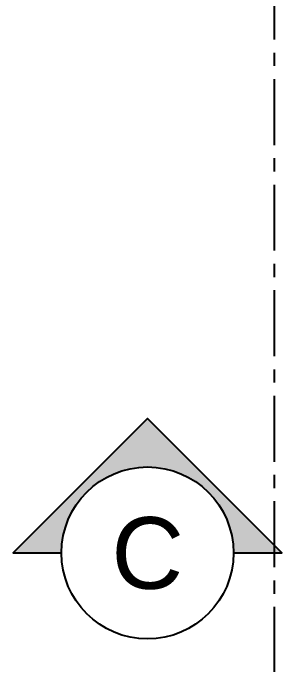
# Model space of a CAD drawing. Header units: millimetres. Extents: x 2061841 to 105821645, y -77612 to 48520811.
# Drawn here: x 105436017 to 105437309, y 48476136 to 48479306 of the extents above; entities that cross this region are included whole.
import ezdxf
from ezdxf.enums import TextEntityAlignment as Align

# ---------------------------------------------------------------- set-up
doc = ezdxf.new("R2010")
doc.units = ezdxf.units.MM
doc.header["$LTSCALE"] = 10
doc.header["$MEASUREMENT"] = 0
doc.linetypes.add('XR_type A_TYP_GRID$0$CENTER', pattern=[50.8, 31.75, -6.35, 6.35, -6.35])
for name, color, linetype in [('S-OPENING', 6, 'Continuous'), ('xa_type A_Seventh floor plan$0$A-ANNO-SYMB', 215, 'Continuous'), ('XR_type A_TYP_GRID$0$AS-GRID', 24, 'XR_type A_TYP_GRID$0$CENTER')]:
    doc.layers.add(name, color=color, linetype=linetype)
doc.styles.add('xa_type A_Seventh floor plan$0$arial', font='arial.ttf')

# ---------------------------------------------------------------- blocks, each defined once
blk = doc.blocks.new('xa_type A_Seventh floor plan$0$Tag Elevation')
blk.add_hatch(color=256).paths.add_polyline_path([(2.9988, 0), (4.685625, 0), (0, 4.685625), (-4.685625, 0), (-2.9988, 0, -1), (2.9988, 0)])
blk.add_lwpolyline([(2.9988, 0), (4.685625, 0), (0, 4.685625), (-4.685625, 0), (-2.9988, 0)])
blk.add_circle((0, 0), 2.9988)
at = {"style": 'xa_type A_Seventh floor plan$0$arial'}
blk.add_attdef('A', text='', height=2.499, dxfattribs=at).set_placement((0, 0), align=Align.MIDDLE_CENTER)
blk = doc.blocks.new('xa_type A_Seventh floor plan$0$TAG')
at = {"layer": 'xa_type A_Seventh floor plan$0$A-ANNO-SYMB'}
ref = blk.add_blockref('xa_type A_Seventh floor plan$0$Tag Elevation', (1028286.7, -127209.1), dxfattribs=dict(at, xscale=137.9602917421201, yscale=137.9602917421201, zscale=137.9602917421201))
ref.add_attrib('A', 'C', dxfattribs={"layer": '0', "height": 344.8, "rotation": 180, "style": 'xa_type A_Seventh floor plan$0$arial', "text_generation_flag": 2}).set_placement((1028286.7, -127209.1), align=Align.MIDDLE_CENTER)
blk = doc.blocks.new('TOWER-A TYPICAL FLOOR FRAMING PLAN N')
at = {"layer": 'XR_type A_TYP_GRID$0$AS-GRID'}
blk.add_line((102674271.9, 48610531), (102674271.9, 48574150.4), dxfattribs=at)
blk.add_blockref('xa_type A_Seventh floor plan$0$TAG', (101645376, 48701931.8))

msp = doc.modelspace()

# ---------------------------------------------------------------- block references
at = {"layer": 'S-OPENING'}
msp.add_blockref('TOWER-A TYPICAL FLOOR FRAMING PLAN N', (2763000.3, -98014.7), dxfattribs=at)

doc.saveas('drawing.dxf')
